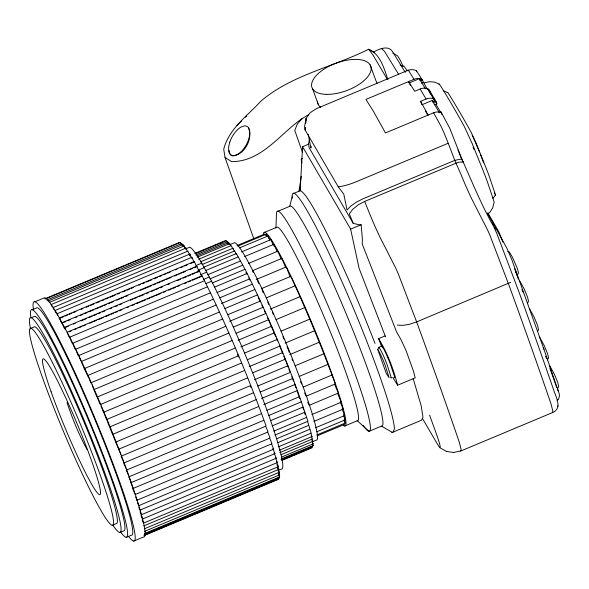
<?xml version="1.0" encoding="UTF-8"?>
<svg xmlns="http://www.w3.org/2000/svg" width="589" height="589" viewBox="0 0 589 589"><rect width="100%" height="100%" fill="white"/><g stroke="black" fill="none" stroke-linecap="round" stroke-linejoin="round"><path stroke-width="0.88" d="M275.932 228.061L276.455 214.44A119.272 10.285 67.3 0 1 336.665 326.21A119.272 10.285 67.3 0 1 363.045 425.339M305.36 127.489L305.198 130.132L338.204 186.742L343.799 194.193L347.039 209.964L350.919 205.966L356.507 202.071L363.074 198.773L454.774 160.377L461.783 158.89C471.988 181.581 481.309 204.817 493.67 226.537L496.961 233.862L518.843 291.651A963.744 83.086 67.3 0 1 553.572 389.712C555.655 396.559 562.863 408.361 552.57 412.565L460.87 450.968L453.412 452.47M305.625 123.079L305.89 118.669L310.138 112.735L316.234 108.729L407.934 70.334C410.71 69.325 413.839 69.406 416.489 70.754L422.357 80.03L427.268 89.381M305.419 127.489L305.198 130.132L304.557 126.436L306.133 118.683L305.772 123.086M200.334 261.906L232.942 248.249L232.861 249.007L231.227 245.591L198.611 259.248M300.684 186.234L300.176 190.711A129.639 11.176 67.3 0 1 375.002 343.475M203.765 267.215L236.38 253.557L236.292 254.308L234.658 250.899L202.049 264.557M311.154 146.286L310.918 148.016L308.202 134.263M298.903 191.528L301.259 176.354M309.608 138.658L308.526 143.907L309.159 147.78L353.201 223.327L359.231 224.814L361.138 224.733L362.36 238.589L362.25 244.008L396.662 332.152L400.756 339.183L406.005 350.455L413.36 370.856L415.201 377.851L397.656 385.199L392.745 377.38M289.626 206.57L292.159 196.859M438.989 84.499L439.195 84.058L434.439 82.077L429.307 81.68L424.294 82.894M447.64 92.569L443.451 90.824M59.069 318.612L59.356 318.016L194.333 261.494L196.593 266.795L194.046 267.855M61.617 323.309L61.904 322.72L196.881 266.199L199.134 271.47L196.586 272.538M192.419 280.231L201.755 276.322L199.428 270.859L64.451 327.381L64.157 327.992L62.228 323.471M190.652 263.511L194.046 262.09L194.333 261.494M196.593 266.795L196.881 266.199M199.134 271.47L199.428 270.859M201.755 276.322L202.034 275.748C226.154 323.972 247.432 374.692 265.97 425.656L265.683 426.252L130.714 482.774M135.006 494.105L132.672 488.642L267.649 432.127L267.936 431.531L265.683 426.252M135.558 494.37L269.681 438.201L269.976 437.59L267.649 432.127M136.611 500.407L271.581 443.892L271.86 443.311L269.681 438.201M391.766 432.238A129.639 11.176 67.3 0 0 392.716 432.635L394.409 429.138A129.639 11.176 67.3 0 0 342.062 281.881A129.639 11.176 67.3 0 0 292.21 198.103M517.083 275.645L518.489 272.957L517.54 268.864L512.43 257.253L509.352 251.974L507.792 251.348M527.464 303.283L528.51 301.266L527.567 297.173L524.07 288.72L519.38 280.29M537.485 331.585L538.537 329.568L537.588 325.481L534.09 317.022L529.401 308.592M547.505 359.886L548.558 357.869L547.608 353.783L544.118 345.323L539.421 336.893M557.304 389.226L558.711 386.539L557.761 382.445L554.264 373.986L549.574 365.555M377.755 349.395L380.015 353.393A11.67 1.009 67.3 0 1 385.456 366.078L389.108 377.77L386.288 373.485L377.755 349.395L378.992 347.245L382.283 345.868M558.217 406.182L557.356 406.057M387.901 79.589C384.102 68.766 380.538 54.173 368.751 49.38A11.169 0.964 67.3 0 0 368.331 49.388C332.962 67.153 291.688 74.862 260.986 101.087C247.365 115.915 228.944 128.652 223.717 149.194L225.035 157.521L253.778 238.685M492.86 198.272L495.526 195.033L489.643 177.576A22.043 1.9 67.3 0 0 485.881 167.438L475.868 142.582L471.215 132.451A442.265 38.13 67.3 0 0 448.531 93.541L447.728 92.385M308.231 114.862L301.973 118.691L297.276 124.117L294.758 130.441L302.437 152.131M236.918 125.347L241.519 120.966M245.473 117.211L246.791 115.959M557.106 400.498L558.49 399.335L559.513 395.852L559.189 393.71L543.308 347.436L511.694 259.322L506.798 248.079L488.45 214.933M301.973 118.691C279.709 134.174 261.435 161.791 231.646 161.614L225.035 157.521M302.54 158.301L301.185 159.288L301.914 162.969M487.464 214.021L489.709 212.482L492.721 207.888L494.178 202.093L488.598 185.351A31.615 2.724 67.3 0 0 483.333 171.156L472.157 143.473L464.125 126.179A453.331 39.08 67.3 0 0 440.866 86.288L439.195 84.058M306.133 396.242L335.303 383.918C322.117 347.915 307.318 312.303 291.283 277.367L290.082 276.624L286.688 267.995L285.488 267.251L281.785 258.431L252.497 270.697L253.167 272.295M309.173 405.35L338.351 393.025L334.581 384.33M463.565 161.953L458.949 162.181L456.335 163.043L364.635 201.445L358.149 204.884L352.804 209.213L349.306 213.844L353.201 223.327M510.692 282.337L416.526 321.955L409.561 324.274L402.854 325.378L397.273 325.113M274.945 435.072L307.907 421.268C291.01 369.472 269.593 318.553 245.274 269.688L236.38 253.557M278.236 446.896L311.191 433.092L307.561 421.415M373.411 52.001C378.793 49.233 388.144 44.735 392.495 51.552L405.298 72.388M421.842 104.813L432.216 100.469L432.731 101.926L434.653 101.117L428.004 88.917A9.586 7.996 -30.2 0 0 420.163 88.968L414.715 91.258L408.604 81.576L409.097 82.983L419.471 78.639L419.972 80.038L421.893 79.235A9.586 7.996 -30.2 0 0 414.052 79.287L365.931 99.445L373.242 111.019L385.486 132.937L433.607 112.786A9.586 7.996 -30.2 0 1 441.448 112.735L449.827 128.424L461.783 158.89M422.357 80.03L420.436 80.833L419.972 80.038M421.26 83.174L423.182 82.372M308.732 144.121L302.569 146.705L300.176 190.711L293.852 193.361M421.591 104.113L420.605 101.323L426.061 99.04L420.163 88.968M433.195 102.722L436.022 101.536L436.847 103.878L434.66 104.79M439.063 112.742L440.984 111.932L441.448 112.735M34.758 301.855L44.609 297.732A129.639 11.176 67.3 0 1 57.751 314.879L68.309 334.353A129.639 11.176 67.3 0 1 125.008 465.222A129.639 11.176 67.3 0 1 143.48 537.006L133.622 541.129M44.668 298.881L179.645 242.359M45.53 298.917L180.499 242.403L181.206 243.831M46.752 300.059L181.729 243.537L182.774 245.672M47.937 301.067L182.914 244.545L183.996 246.754M49.255 302.437L184.232 245.915L185.579 248.676M32.108 309.821L37.173 307.701A123.307 10.631 67.3 0 1 96.589 423.624A123.307 10.631 67.3 0 1 131.207 535.291L126.149 537.411M187.457 251.415L185.947 248.102L50.978 304.623L51.729 306.28M185.587 248.911L189.599 247.233A120.2 10.359 67.3 0 1 201.784 263.136L211.569 281.189A120.2 10.359 67.3 0 1 264.144 402.53A120.2 10.359 67.3 0 1 281.27 469.087L278.06 470.434M278.008 211.223L290.487 205.995A119.272 10.285 67.3 0 1 347.959 318.126A119.272 10.285 67.3 0 1 381.444 426.134L392.716 432.635M30.974 317.861L34.773 316.278A116.313 10.028 67.3 0 1 90.824 425.626A116.313 10.028 67.3 0 1 123.476 530.954L119.685 532.544M433.607 112.786L439.799 124.058A12.06 1.038 67.3 0 1 444.607 134.292L448.214 143.237L356.514 181.633A20.298 4.359 -21.6 0 1 338.211 186.742M191.499 257.717L189.835 254.065L54.858 310.58L55.859 312.774M194.753 253.454L225.69 240.503M195.533 253.594L226.478 240.636L227.553 242.69M219.476 243.691L221.987 242.646M195.776 254.934L227.553 241.623L228.628 243.677M194.046 262.09L191.867 257.305L56.89 313.819L57.619 315.417M196.844 255.921L228.62 242.609L229.703 244.663L234.606 242.712A106.977 9.225 67.3 0 1 245.444 256.856L254.153 272.928A106.977 9.225 67.3 0 1 300.942 380.914A106.977 9.225 67.3 0 1 316.183 440.145L312.118 441.853M197.087 257.26L229.703 243.603L230.778 245.657M30.842 328.316L34.641 326.726A106.712 9.203 67.3 0 1 86.06 427.047A106.712 9.203 67.3 0 1 116.026 523.687L112.227 525.278A106.712 9.203 67.3 0 1 41.893 375.959A106.712 9.203 67.3 0 1 60.483 379.147A106.712 9.203 67.3 0 1 112.227 525.278M264.66 232.302L277.228 227.045A104.96 9.049 67.3 0 1 327.808 325.71A104.96 9.049 67.3 0 1 357.273 420.76L344.705 426.024M59.923 318.251L63.317 316.83M65.011 316.124L67.558 315.056M69.259 314.342L71.806 313.274M73.5 312.568L76.047 311.5M81.142 309.365L82.843 308.658M86.237 307.237L88.784 306.17M90.478 305.455L93.879 304.034M96.419 302.967L99.821 301.546M101.514 300.839L104.062 299.772M105.762 299.057L108.31 297.99M110.003 297.283L115.098 295.148M117.645 294.08L119.339 293.374M122.74 291.953L125.288 290.885M126.981 290.171L129.528 289.103M131.229 288.396L133.777 287.329M138.864 285.194L140.565 284.487M142.266 283.773L144.806 282.705M146.506 281.998L151.601 279.863M154.149 278.796L157.543 277.375M159.244 276.668L161.784 275.6M163.484 274.886L166.032 273.819M167.732 273.112L170.273 272.044M175.367 269.909L177.068 269.202M180.462 267.774L183.01 266.714M184.71 266L187.25 264.932M237.072 245.554L264.689 233.988L265.47 235.475M237.684 246.158L266.132 234.238L267.325 236.719M196.166 265.484L201.784 263.136M239.568 247.888L268.024 235.975L270.005 240.106M63.317 322.603L65.865 321.535M67.566 320.821L70.106 319.761M75.201 317.626L76.901 316.911M80.295 315.49L82.843 314.423M84.536 313.716L87.084 312.649M88.784 311.934L93.879 309.807M95.573 309.092L98.12 308.025M99.821 307.318L102.368 306.251M104.062 305.536L106.609 304.469M108.31 303.762L113.405 301.627M116.799 300.206L119.346 299.138M121.04 298.432L123.587 297.364M125.288 296.65L127.835 295.582M140.565 290.252L151.601 285.636M153.302 284.921L155.849 283.854M157.543 283.147L160.09 282.079M161.791 281.365L164.338 280.298M166.032 279.591L171.127 277.456M174.521 276.035L177.068 274.967M178.769 274.26L181.316 273.193M183.01 272.479L185.557 271.411M189.805 269.637L192.345 268.569M241.549 251.915L270.837 239.649L273.237 245.009M197.816 270.336L204.228 267.649M65.858 327.285L68.405 326.218M73.492 324.083L75.193 323.376M81.135 320.887L86.23 318.752M88.777 317.685L92.171 316.264M93.865 315.549L96.412 314.482M98.113 313.775L100.66 312.707M102.353 312.001L104.901 310.933M109.996 308.798L111.696 308.084M115.091 306.663L117.638 305.595M119.331 304.888L121.879 303.821M130.368 300.265L132.915 299.197M134.616 298.49L137.163 297.423M138.857 296.709L143.952 294.581M146.499 293.513L148.2 292.799M151.594 291.378L154.141 290.311M155.835 289.604L158.382 288.536M160.083 287.822L162.63 286.762M167.718 284.627L169.418 283.913M177.061 280.717L180.455 279.296M183.002 278.229L186.396 276.808M188.097 276.094L190.645 275.026M192.338 274.319L194.885 273.252M205.399 270.623L238.015 256.973M200.26 274.849L206.68 272.162M244.56 256.576L273.856 244.31L277.272 251.959M202.034 275.748L67.065 332.262L68.928 336.65M69.333 331.776L71.026 331.062M74.428 329.641L76.975 328.574M78.668 327.867L81.216 326.799M82.916 326.085L85.457 325.018M89.705 323.243L92.252 322.176M93.945 321.469L96.493 320.401M98.194 319.687L103.289 317.559M105.836 316.492L109.23 315.071M110.923 314.357L113.471 313.289M115.172 312.582L117.719 311.515M119.412 310.801L121.96 309.733M127.055 307.605L128.755 306.891M132.15 305.47L134.697 304.403M136.39 303.696L145.733 299.786M147.427 299.072L149.974 298.005M151.675 297.298L154.222 296.23M155.916 295.516L161.011 293.381M163.558 292.321L165.259 291.607M168.653 290.186L171.2 289.118M172.894 288.411L175.441 287.344M177.142 286.629L179.689 285.562M184.777 283.434L186.477 282.72M188.178 282.006L190.726 280.946M207.645 274.776L240.26 261.118M203.691 279.363L209.309 277.014M204.214 280.857L69.244 337.379L70.106 338.174L71.917 342.695M209.89 278.914L242.499 265.256M248.558 263.43L277.846 251.164L281.218 259.189M205.959 283.545L211.569 281.189M212.128 283.044L244.744 269.387M207.188 286.924L72.211 343.446L73.073 344.234L74.877 348.74M381.576 346.56L378.624 338.646L385.044 335.958L385.537 336.805L359.15 268.496L350.632 229.136L361.138 224.733M214.374 287.196L246.99 273.539M75.171 349.483L210.148 292.969M217.002 292.549L249.611 278.892M256.2 279.517L285.488 267.251M213.211 299.219L78.241 355.741L76.062 350.308M219.616 297.887L252.225 284.229M81.105 361.594L216.075 305.073M221.39 303.571L254.838 289.56M261.626 288.536L290.082 276.624M224.851 308.577L257.459 294.92M81.562 362.309L84.301 368.618L219.27 312.096M266.213 297.909L294.669 285.996M227.671 314.769L260.279 301.112M222.451 319.083L87.474 375.605L88.902 377.807L90.765 382.843L225.742 326.321M229.636 321.292L263.084 307.281M270.314 309.107L299.602 296.841M233.281 327.116L265.897 313.458M228.819 333.094L93.85 389.616L97.045 397.111L232.014 340.589M236.101 333.308L268.709 319.65M276.079 319.599L304.535 307.679M238.081 340.273L271.536 326.269M235.202 348.047L100.226 404.569L97.406 397.774M240.894 346.862L274.341 332.859M281.019 331.173L309.468 319.26M244.538 353.098L277.154 339.441M238.493 355.778L103.524 412.3L100.969 405.939M285.113 343.1L314.408 330.834M247.358 359.717L279.974 346.06M241.578 363.008L106.602 419.523L103.958 413.095M249.154 366.645L282.602 352.642M244.56 370.466L109.583 426.981L106.955 420.237M289.722 354.615L319.01 342.349M252.615 372.852L285.223 359.194M247.527 377.888L112.558 434.41L109.937 427.695M254.396 379.758L287.844 365.754M295.163 365.784L323.619 353.871M250.605 385.574L115.628 442.096L120.76 454.252M257.864 385.986L290.48 372.336M118.507 449.289L253.476 392.767M260.132 392.09L292.74 378.433M299.124 376.459L327.58 364.547M256.046 399.681L121.069 456.203L123.315 461.143M261.545 398.517L294.993 384.514M303.085 387.135L331.541 375.222M258.593 406.565L123.624 463.079L123.418 461.791M263.798 404.591L297.254 390.588M266.898 410.342L299.514 396.691M261.236 413.692L126.267 470.206L128.446 474.999M268.643 415.547L301.251 401.889M263.71 420.355L128.741 476.876L131.001 482.177M270.373 420.73L302.989 407.073M272.111 425.913L304.719 412.256M311.92 414.501L341.208 402.235L337.63 393.437M273.848 431.119L306.464 417.461M313.841 421.422L343.129 409.156L340.199 401.948M276.874 438.658L308.651 425.354M277.971 442.597L309.748 429.293M315.329 427.842L344.624 415.576L342.106 408.928M271.581 443.892L273.694 449.164L138.717 505.686L137.509 502.667M316.838 431.752L345.287 419.832L343.718 415.679M279.385 450.224L312.001 436.574L310.845 433.239M316.86 434.947L345.309 423.027L344.204 419.81M317.066 435.897L344.683 424.338M273.127 449.12L274.923 453.618L139.954 510.14L138.754 507.136M279.768 452.654L312.384 438.996L311.228 435.676L312.001 436.574M280.982 454.73L312.759 441.419L311.898 438.93M274.923 453.618L274.069 452.831L276.241 458.264L141.264 514.786L140.027 511.679M281.365 457.152L313.142 443.848L312.28 441.352M281.38 458.883L313.157 445.579L312.376 442.95L313.142 443.848M281.019 459.626L312.796 446.322M281.498 460.024L312.435 447.066M284.539 458.883L287.042 457.83M288.72 457.13L291.224 456.077M292.895 455.378L295.406 454.325M297.077 453.626L299.587 452.573M302.93 451.174L305.441 450.121M307.112 449.422L309.623 448.376M281.976 460.414L312.082 447.809M142.413 519.049L277.382 462.527L275.35 457.447L276.241 458.264M143.392 523.172L278.361 466.65L276.55 461.761L277.382 462.527M381.444 426.134L368.972 431.354L357.111 420.546M143.812 525.903L278.788 469.389L276.985 464.522L278.361 466.65M144.312 528.819L279.282 472.304L277.728 468.1M144.636 531.337L279.613 474.815L278.737 472.459M144.703 533.45L279.672 476.928L278.28 472.761L279.613 474.815M144.283 534.275L279.26 477.753M143.93 535.261L278.906 478.747L278.325 477.024M144.268 535.504L278.391 479.336M392.944 432.171L421.51 420.207L422.976 417.174L421.179 405.762L413.154 378.624M416.489 70.754L416.349 71.799M552.246 412.521L552.762 412.278L552.725 410.702L551.002 403.84A967.278 83.388 67.3 0 0 509.19 285.768L490.696 237.315A10.234 0.883 67.3 0 0 486.168 227.221L471.826 199.075A39.522 3.409 67.3 0 1 460.996 174.462L454.774 160.377L448.214 143.237M422.409 418.352L438.253 445.534C445.858 456.769 428.556 413.692 429.771 415.171M460.546 450.916L461.062 450.681L461.025 449.098L459.31 442.243A967.278 83.388 67.3 0 0 417.491 324.171L398.996 275.718A10.234 0.883 67.3 0 0 394.468 265.617L380.126 237.477A39.522 3.409 67.3 0 1 369.303 212.865L364.635 201.445M439.895 447.773L446.491 451.417M446.219 451.373L453.729 452.521M400.041 65.129L403.075 66.196A41.267 3.556 67.3 0 1 407.139 70.717M392.789 53.135L397.398 55.719A18.995 1.634 67.3 0 1 403.075 66.196M374.648 52.715L368.751 49.38L372.977 55.035L387.098 78.948M381.643 48.556L384.507 51.368L398.687 74.428M390.787 377.755L391.332 378.094L387.371 365.386A12.686 1.097 67.3 0 0 381.451 351.596L378.992 347.245M272.825 448.369L273.694 449.164M311.993 440.52L312.759 441.419M277.875 467.968L278.788 469.389M278.332 470.839L279.282 472.304M84.301 368.618L87.172 374.795M414.06 79.287L409.355 71.843A12.06 1.038 67.3 0 0 407.934 70.334M343.792 414.229L344.624 415.576M344.462 418.484L345.287 419.832M312.398 444.32L313.157 445.579M494.259 192.861L495.526 195.033M436.022 101.536L429.16 89.771L429.992 92.112M433.187 97.605L434.108 99.173M435.477 101.522L436.847 103.878M429.175 91.729L430.544 94.078M433.283 98.775L434.653 101.117M435.941 104.253L440.94 112.823M419.471 78.639L425.391 88.792M432.216 100.469L439.048 112.19M487.788 212.82L498.802 231.713L502.91 242.05M492.669 223.651L493.589 225.241M494.981 227.619L495.901 229.209M409.554 83.763L410.467 85.324M425.486 111.063L427.761 114.965M350.632 229.136L302.569 146.705L302.694 149.415M378.624 338.646C387.488 352.921 393.4 369.067 397.656 385.199M248.425 128.034C253.299 138.709 244.361 155.356 232.257 155.916L230.52 154.914L229.386 152.978L229.04 150.541M420.605 101.323L428.159 115.069M245.9 272.427L246.769 274.04M278.95 475.603L279.672 476.928M278.163 477.37L278.906 478.747M87.106 449.657C78.963 434.638 72.425 418.75 67.013 402.552M344.138 420.804L345.309 423.027M286.99 346.847L288.117 349.093M291.975 359.113L292.726 360.615M112.919 435.146L115.4 441.279M472.164 135.22L473.549 138.076M232.942 248.249L234.245 250.973M300.508 381.606L301.612 384.006M53.68 309.299L52.929 307.649L187.906 251.128L190.151 256.075L189.835 254.065M123.955 463.815L125.95 468.203M473.887 138.849L479.468 152.006M304.646 393.018L305.669 395.388M307.686 402.125L308.717 404.496M64.451 327.381L65.453 329.722M131.03 483.525L132.959 488.045M59.356 318.016L61.3 322.558M135.639 496.91L136.884 499.833M473.1 147.228L474.093 149.628M457.955 149.908L462.836 161.872M79.073 356.507L80.767 360.748M141.051 515.662L142.074 518.202M480.484 154.436L483.598 162.844M261.987 289.633L263.224 292.77M257.4 280.261L258.63 283.397M92.098 384.897L93.555 388.828M142.185 519.91L143.09 522.355M370.12 64.842L375.959 80.833A31.283 14.696 -20.1 0 1 376.975 83.734M312.619 88.924L318.465 104.908A31.283 14.696 -20.1 0 0 320.74 107.286M272.398 312.096L273.252 314.452M267.752 302.039L268.606 304.395M518.327 279.068L515.566 271.264A11.316 0.972 67.3 0 1 516.148 272.994M522.009 289.457L522.929 292.07M545.635 356.183L546.533 358.708M549.817 367.985L555.486 383.999M440.984 111.932L441.846 114.376M428.004 88.917L428.726 90.949M382.268 347.392L381.37 344.859L384.161 349.792A13.576 1.171 67.3 0 1 390.492 364.547L393.415 373.095A11.316 0.972 67.3 0 1 393.989 377.358M543.308 347.436L543.986 349.402M557.606 388.99L558.365 391.199M283.007 336.569L283.795 339.014M268.024 235.975L268.739 238.42M266.132 234.238L266.854 236.682M184.232 245.915L184.865 248.205M182.914 244.545L183.363 246.18M181.729 243.537L182.163 245.112M180.499 242.403L180.941 243.986M288.492 349.844L289.111 352.229M228.62 242.609L228.981 244.361M227.553 241.623L227.914 243.375M273.856 244.31L274.305 246.563M191.867 257.305L192.066 258.556M185.947 248.102L186.153 249.405M426.061 99.033A9.586 7.996 -30.2 0 1 433.894 98.981M514.484 268.378A11.316 0.972 67.3 0 1 515.323 270.601M555.788 384.845A11.316 0.972 67.3 0 1 556.612 387.356M318.097 104.231A31.283 14.696 -20.1 0 1 317.405 101.212M30.945 317.67A123.307 10.631 67.3 0 1 89.197 420.141A123.307 10.631 67.3 0 1 120.531 531.896M33.345 308.835A129.639 11.176 67.3 0 1 94.726 417.719A129.639 11.176 67.3 0 1 128.564 536.476M263.371 233.818A104.96 9.049 67.3 0 1 313.539 326.88A104.96 9.049 67.3 0 1 343.277 425.214M248.749 277.817A106.977 9.225 67.3 0 1 249.876 280.055M258.166 297.165A106.977 9.225 67.3 0 1 260.382 301.921M261.884 305.183A106.977 9.225 67.3 0 1 262.642 306.832M264.542 311.021A106.977 9.225 67.3 0 1 265.683 313.562M267.583 317.824A106.977 9.225 67.3 0 1 275.821 336.856M276.521 338.528A106.977 9.225 67.3 0 1 277.574 341.024M279.642 346.001A106.977 9.225 67.3 0 1 282.801 353.717M283.839 356.293A106.977 9.225 67.3 0 1 285.893 361.432M286.571 363.133A106.977 9.225 67.3 0 1 288.227 367.352M288.875 369.016A106.977 9.225 67.3 0 1 289.832 371.49M291.842 376.739A106.977 9.225 67.3 0 1 293.477 381.068M294.434 383.638A106.977 9.225 67.3 0 1 295.98 387.842M297.173 391.133A106.977 9.225 67.3 0 1 298.594 395.116M298.917 396.022A106.977 9.225 67.3 0 1 299.867 398.731M302.812 407.397A106.977 9.225 67.3 0 1 303.615 409.848M304.38 412.226A106.977 9.225 67.3 0 1 305.102 414.523M30.591 329.082A116.313 10.028 67.3 0 1 84.087 420.163A116.313 10.028 67.3 0 1 113.014 525.395M237.551 354.416A120.2 10.359 67.3 0 1 238.633 356.978M250.318 385.802A120.2 10.359 67.3 0 1 250.966 387.466M229.784 142.133L228.849 145.917A16.617 8.202 -61 0 0 234.363 155.57L236.969 154.723A16.227 8.01 -61 0 0 248.668 139.416L249.603 135.632A16.617 8.202 -61 0 0 244.096 125.98L241.483 126.834A16.227 8.01 -61 0 0 229.784 142.133M326.623 94.365A31.283 14.696 -20.1 0 0 371.18 68.538A31.283 14.696 -20.1 0 0 326.306 67.742A31.283 14.696 -20.1 0 0 326.623 94.365M51.103 391.751A73.566 6.339 67.3 0 0 99.585 494.686A73.566 6.339 67.3 0 0 63.914 393.945A73.566 6.339 67.3 0 0 51.103 391.751"/></g></svg>
